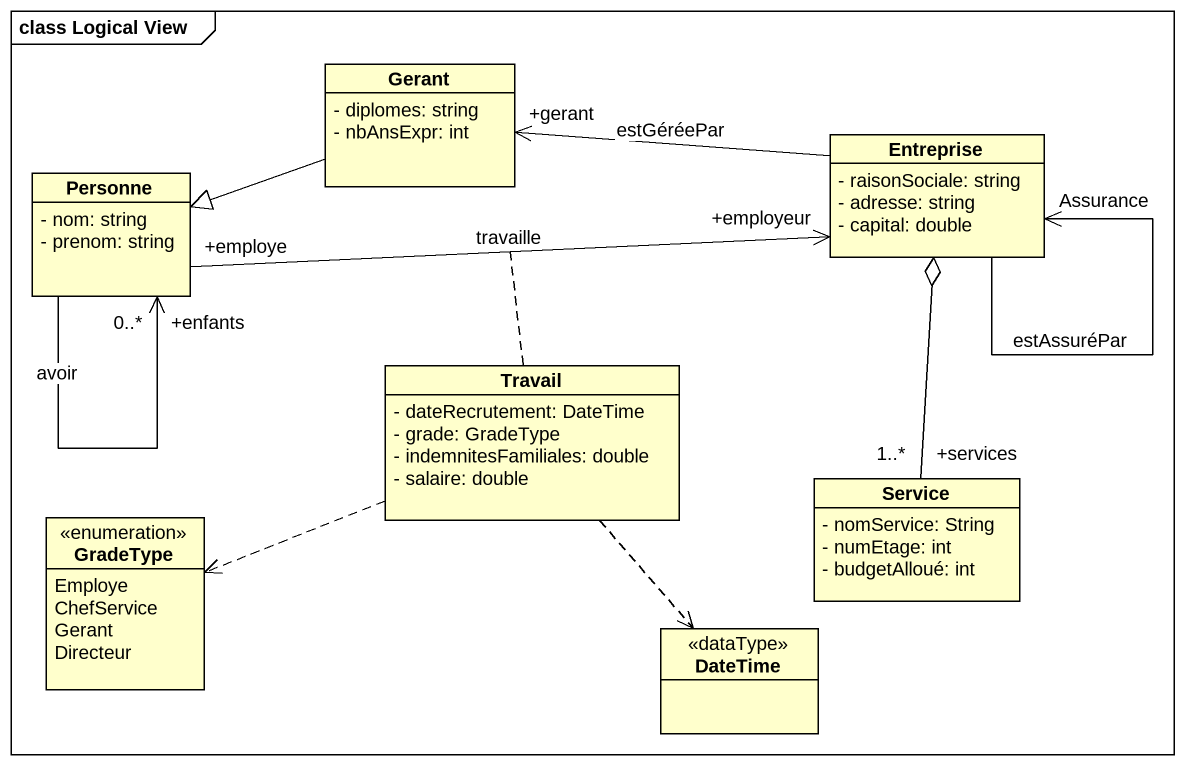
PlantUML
@startuml
mainframe class Logical View
hide circle
hide empty members
skinparam classAttributeIconSize 0
class Gerant {
  - diplomes: string
  - nbAnsExpr: int
}
class Entreprise {
  - raisonSociale: string
  - adresse: string
  - capital: double
}
class Personne {
  - nom: string
  - prenom: string
}
class Travail {
  - dateRecrutement: DateTime
  - grade: GradeType
  - indemnitesFamiliales: double
  - salaire: double
}
class Service {
  - nomService: String
  - numEtage: int
  - budgetAlloué: int
}
enum GradeType {
  Employe
  ChefService
  Gerant
  Directeur
}
class DateTime <<dataType>>
Gerant -left-|> Personne
Entreprise -left-> "+gerant" Gerant : estGéréePar
Entreprise --> "Assurance" Entreprise : estAssuréPar
Personne "+employe" -right-> "+employeur" Entreprise : travaille
(Personne, Entreprise) .. Travail
Personne --> "+enfants\n0..*" Personne : avoir
Travail .left.> GradeType
Travail ..> DateTime
Service "+services\n1..*" -up-o Entreprise
@enduml
